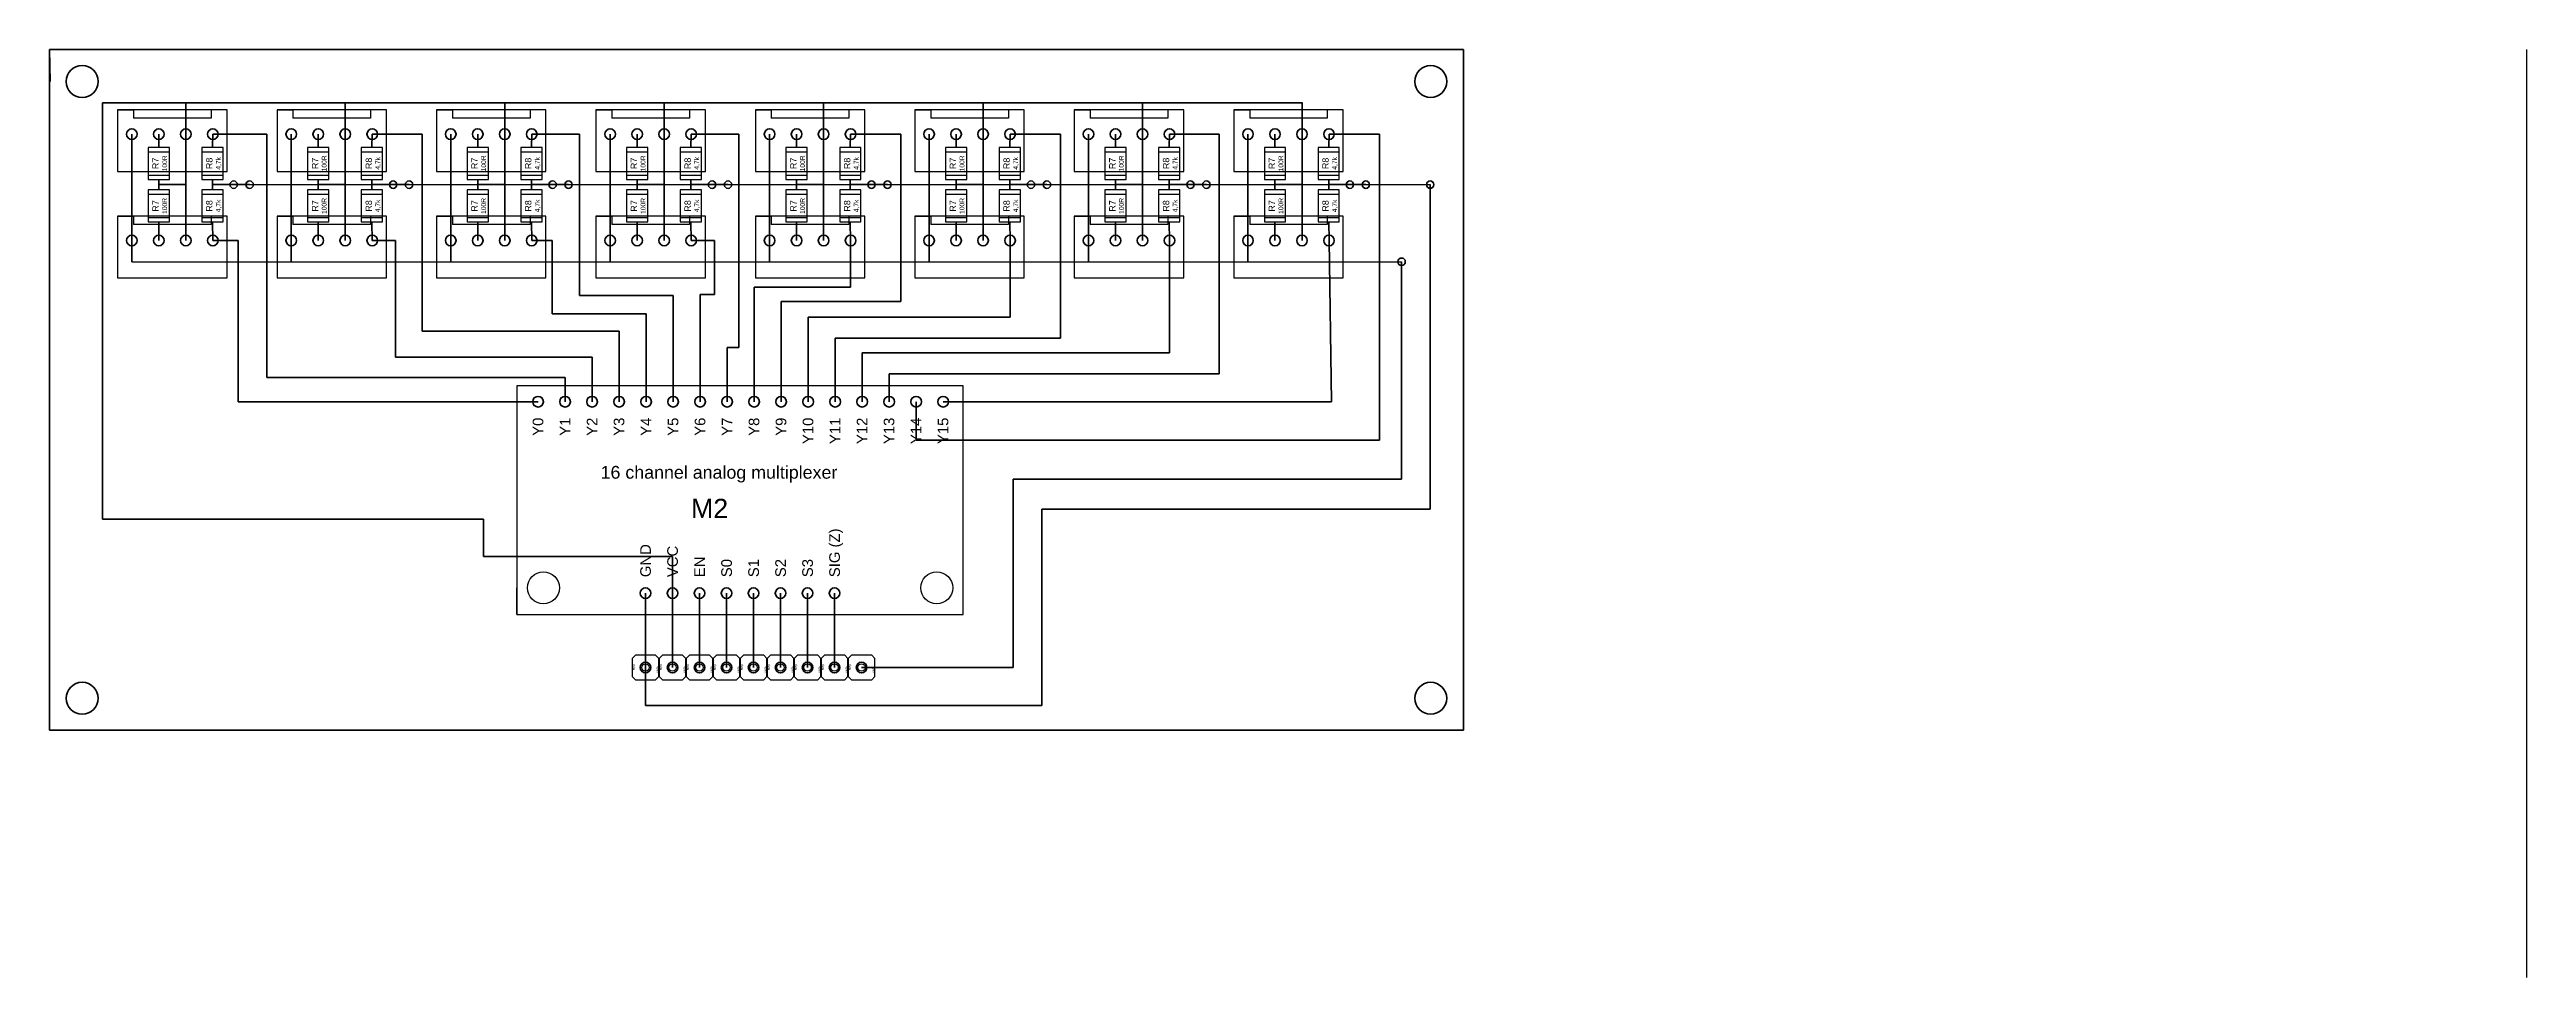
# Model space of a CAD drawing. Header units: millimetres. Extents: x -83 to 383, y 14 to 101.
# Drawn here: x -83.3 to 149.7, y 13.9 to 101.1 of the extents above; entities that cross this region are included whole.
import ezdxf
from ezdxf.enums import TextEntityAlignment as Align

# ---------------------------------------------------------------- set-up
doc = ezdxf.new("R2010")
doc.units = ezdxf.units.MM
for name, color, linetype, lineweight in [('Cesty', 90, 'Continuous', 106), ('Deska', 10, 'Continuous', 70), ('Díry', 106, 'Continuous', 35), ('Díry-šrouby', 10, 'Continuous', 70)]:
    doc.layers.add(name, color=color, linetype=linetype, lineweight=lineweight)
for name, color, linetype in [('Drátové propojky', 172, 'Continuous'), ('Díry-poznámky', 40, 'Continuous'), ('SMD součástky', 172, 'Continuous'), ('Součástky', 212, 'Continuous')]:
    doc.layers.add(name, color=color, linetype=linetype)
doc.styles.get("Standard").update_dxf_attribs({"font": 'arial.ttf'})

# ---------------------------------------------------------------- blocks, each defined once
blk = doc.blocks.new('*U152')
blk.add_circle((0, 0), 0.5)
blk = doc.blocks.new('*U153')
at = {"color": 0, "linetype": 'ByBlock', "lineweight": -2, "transparency": 16777216}
for p in [(-17.78, 0), (-15.24, 0), (-12.7, 0), (-10.16, 0), (-7.62, 0), (-5.08, 0), (-2.54, 0), (0, 0)]:
    blk.add_blockref('*U152', p, dxfattribs=at)
blk = doc.blocks.new('*U154')
blk.add_circle((0, 0), 0.5)
blk = doc.blocks.new('*U155')
at = {"color": 0, "linetype": 'ByBlock', "lineweight": -2, "transparency": 16777216}
for p in [(0, 0), (2.54, 0), (5.08, 0), (7.62, 0), (10.16, 0), (12.7, 0), (15.24, 0), (17.78, 0), (20.32, 0), (22.86, 0), (25.4, 0), (27.94, 0), (30.48, 0), (33.02, 0), (35.56, 0), (38.1, 0)]:
    blk.add_blockref('*U154', p, dxfattribs=at)
blk = doc.blocks.new('16-ch-analog-multiplexer')
for p, q in [((42, 21.5), (0, 21.5)), ((0, 21.5), (0, 0)), ((0, 21.5), (0, 20)), ((42, 0), (42, 21.5)), ((0, 0), (0, 2.5)), ((0, 0), (0, 2)), ((0, 0), (42, 0))]:
    blk.add_line(p, q)
for centre in [(2.5, 2.5), (39.5, 2.5)]:
    blk.add_circle(centre, 1.5)
for name, p in [('*U155', (2, 20)), ('*U153', (29.89, 2))]:
    blk.add_blockref(name, p)
at = {"char_height": 1, "rotation": 90}
for s, width, insert, attachment_point in [('Y0', 2.1173, (2, 18.5), 6), ('Y1', 2.1173, (4.54, 18.5), 6), ('Y2', 2.1173, (7.08, 18.5), 6), ('Y3', 2.1173, (9.62, 18.5), 6), ('Y4', 2.1173, (12.16, 18.5), 6), ('Y5', 2.1173, (14.7, 18.5), 6), ('Y6', 2.1173, (17.24, 18.5), 6), ('Y7', 2.1173, (19.78, 18.5), 6), ('Y8', 2.1173, (22.32, 18.5), 6), ('Y9', 2.1173, (24.86, 18.5), 6), ('Y10', 2.1173, (27.4, 18.5), 6), ('Y11', 2.1173, (29.94, 18.5), 6), ('Y12', 2.1173, (32.48, 18.5), 6), ('Y13', 2.1173, (35.02, 18.5), 6), ('Y14', 2.1173, (37.56, 18.5), 6), ('Y15', 2.1173, (40.1, 18.5), 6), ('SIG (Z)', 4.8487, (29.39, 3.5), 1), ('GND', 2.1173, (11.61, 3.5), 1), ('VCC', 2.1173, (14.15, 3.5), 1), ('EN', 2.1173, (16.69, 3.5), 1), ('S0', 2.1173, (19.23, 3.5), 1), ('S1', 2.1173, (21.77, 3.5), 1), ('S2', 2.1173, (24.31, 3.5), 1), ('S3', 2.1173, (26.85, 3.5), 1)]:
    blk.add_mtext_dynamic_manual_height_columns(s, width=width, gutter_width=9, heights=[0], dxfattribs=dict(at, insert=insert, attachment_point=attachment_point))
at = {"insert": (7.88, 13.96), "char_height": 1.2, "attachment_point": 1}
blk.add_mtext_dynamic_manual_height_columns('16 channel analog multiplexer', width=28.0301, gutter_width=9, heights=[0], dxfattribs=at)
blk.add_attdef('CISLO', (16.39, 9.07), '', height=1.8)
blk = doc.blocks.new('*U157')
blk.add_circle((0, 0), 0.5)
blk = doc.blocks.new('*U158')
at = {"color": 0, "linetype": 'ByBlock', "lineweight": -2, "transparency": 16777216}
for p in [(-7.62, 0), (-5.08, 0), (-2.54, 0), (0, 0)]:
    blk.add_blockref('*U157', p, dxfattribs=at)
blk = doc.blocks.new('4-pin-fan-connector')
for p, q in [((8.96, 2.3), (-1.34, 2.3)), ((-1.34, 2.3), (-1.34, -3.5)), ((-1.34, 2.3), (0.16, 2.3)), ((0.16, 2.3), (0.16, 1.5)), ((7.46, 1.5), (0.16, 1.5)), ((8.96, 2.3), (7.46, 2.3)), ((7.46, 2.3), (7.46, 1.5)), ((8.96, -3.5), (8.96, 2.3)), ((8.96, -3.5), (8.96, 0)), ((-1.34, -3.5), (8.96, -3.5))]:
    blk.add_line(p, q)
blk.add_blockref('*U158', (7.62, 0))
blk = doc.blocks.new('*U160')
at = {"layer": 'Součástky', "rotation": 180}
blk.add_blockref('4-pin-fan-connector', (3.81, -0.6), dxfattribs=at)
blk = doc.blocks.new('*U161')
at = {"layer": 'Součástky', "color": 0, "linetype": 'ByBlock', "lineweight": -2, "transparency": 16777216}
for p in [(0, 10), (15, 10), (30, 10), (45, 10), (60, 10), (75, 10), (90, 10), (105, 10), (0, 0), (15, 0), (30, 0), (45, 0), (60, 0), (75, 0), (90, 0), (105, 0)]:
    blk.add_blockref('*U160', p, dxfattribs=at)
blk = doc.blocks.new('Rezistor SMD')
for p, q in [((2.8, 1), (-0.2, 1)), ((-0.2, 1), (-0.2, -1)), ((0.2, 1), (0.2, -1)), ((2.8, 1), (2.3, 1)), ((2.8, 1), (2.4, 1)), ((2.4, 1), (2.4, -1)), ((2.8, -1), (2.8, 1)), ((-0.2, -1), (2.8, -1))]:
    blk.add_line(p, q)
for tag, height, p in [('R', 0.6, (1.3, 0)), ('VALUE', 0.45, (1.3, -0.78))]:
    blk.add_attdef(tag, text='', height=height).set_placement(p, align=Align.CENTER)
blk = doc.blocks.new('*U162')
at = {"layer": 'SMD součástky', "rotation": 90}
for p, values in [((-1.24, -1.3), {'R': 'R7', 'VALUE': '100R'}), ((3.81, -1.3), {'R': 'R8', 'VALUE': '4,7k'})]:
    blk.add_blockref('Rezistor SMD', p, dxfattribs=at).add_auto_attribs(values)
blk = doc.blocks.new('*U163')
at = {"layer": 'Součástky', "color": 0, "linetype": 'ByBlock', "lineweight": -2, "transparency": 16777216}
for p in [(0, 0), (15, 0), (30, 0), (45, 0), (60, 0), (75, 0), (90, 0), (105, 0), (0, -4), (15, -4), (30, -4), (45, -4), (60, -4), (75, -4), (90, -4), (105, -4)]:
    blk.add_blockref('*U162', p, dxfattribs=at)
blk = doc.blocks.new('*U164')
at = {"layer": 'Cesty'}
for p, q in [((1.27, 5), (1.27, -5)), ((-1.27, 0.26), (1.27, 0.26))]:
    blk.add_line(p, q, dxfattribs=at)
blk = doc.blocks.new('*U165')
at = {"layer": 'Cesty', "color": 0, "linetype": 'ByBlock', "lineweight": -2, "transparency": 16777216}
for p in [(0, 0), (15, 0), (30, 0), (45, 0), (60, 0), (75, 0), (90, 0), (105, 0)]:
    blk.add_blockref('*U164', p, dxfattribs=at)
blk = doc.blocks.new('*U166')
at = {"layer": 'Cesty'}
for p, q in [((-3.81, -5), (-3.81, 5)), ((-1.27, 3.76), (-1.27, 5)), ((3.78, 3.76), (3.81, 5)), ((-1.27, -3.24), (-1.27, -5)), ((3.78, -3.24), (3.81, -5))]:
    blk.add_line(p, q, dxfattribs=at)
blk = doc.blocks.new('*U167')
at = {"layer": 'Cesty', "color": 0, "linetype": 'ByBlock', "lineweight": -2, "transparency": 16777216}
for p in [(0, 0), (15, 0), (30, 0), (45, 0), (60, 0), (75, 0), (90, 0), (105, 0)]:
    blk.add_blockref('*U166', p, dxfattribs=at)
blk = doc.blocks.new('*U168')
at = {"layer": 'Cesty'}
for p, q in [((-1.925, 0), (0.075, 0)), ((0.075, 0), (1.575, 0))]:
    blk.add_line(p, q, dxfattribs=at)
at = {"layer": 'Díry'}
for centre in [(0.075, 0), (1.575, 0)]:
    blk.add_circle(centre, 0.35, dxfattribs=at)
blk = doc.blocks.new('*U169')
at = {"layer": 'Díry', "color": 0, "linetype": 'ByBlock', "lineweight": -2, "transparency": 16777216}
for p in [(0, 0), (15, 0), (30, 0), (45, 0), (60, 0), (75, 0), (90, 0), (105, 0)]:
    blk.add_blockref('*U168', p, dxfattribs=at)
blk = doc.blocks.new('*U170')
at = {"layer": 'Drátové propojky'}
blk.add_line((-6.75, 0), (6.75, 0), dxfattribs=at)
blk = doc.blocks.new('*U171')
at = {"layer": 'Drátové propojky', "color": 0, "linetype": 'ByBlock', "lineweight": -2, "transparency": 16777216}
for p in [(0, 0), (15, 0), (30, 0), (45, 0), (60, 0), (75, 0), (90, 0)]:
    blk.add_blockref('*U170', p, dxfattribs=at)
blk = doc.blocks.new('*U172')
at = {"layer": 'Cesty'}
blk.add_line((0, -1.48), (0, 1.48), dxfattribs=at)
blk = doc.blocks.new('*U173')
at = {"layer": 'Cesty', "color": 0, "linetype": 'ByBlock', "lineweight": -2, "transparency": 16777216}
for p in [(0, 0), (15, 0), (30, 0), (45, 0), (60, 0), (75, 0), (90, 0), (105, 0)]:
    blk.add_blockref('*U172', p, dxfattribs=at)
blk = doc.blocks.new('*U174')
at = {"layer": 'Cesty'}
blk.add_line((0, 1), (0, -1), dxfattribs=at)
blk = doc.blocks.new('*U175')
at = {"layer": 'Cesty', "color": 0, "linetype": 'ByBlock', "lineweight": -2, "transparency": 16777216}
for p in [(0, 0), (15, 0), (30, 0), (45, 0), (60, 0), (75, 0), (90, 0), (105, 0)]:
    blk.add_blockref('*U174', p, dxfattribs=at)
blk = doc.blocks.new('Oboustraný kolík přímý (1pin)')
for p, q in [((-2.5, -0.3), (-2.2, 0)), ((-0.3, 0), (-2.2, 0)), ((-0.3, 0), (0, -0.3)), ((-2.5, -0.3), (-2.5, -2)), ((-2.5, -2), (-2.2, -2.3)), ((-2.2, -2.3), (-0.3, -2.3)), ((0, -2), (-0.3, -2.3)), ((0, -2), (0, -0.3))]:
    blk.add_line(p, q)
blk.add_circle((-1.25, -1.15), 0.35)
at = {"char_height": 0.2, "attachment_point": 1}
for insert, rotation in [((-2.24, -0.84), 270), ((-0.24, -1.61), 90)]:
    blk.add_mtext_dynamic_manual_height_columns('řada', width=0.3606, gutter_width=12.5, heights=[0], dxfattribs=dict(at, insert=insert, rotation=rotation))
blk = doc.blocks.new('Oboustraný kolík přímý')
at = {"layer": 'Součástky'}
blk.add_blockref('Oboustraný kolík přímý (1pin)', (0, 0), dxfattribs=at)
blk = doc.blocks.new('*U190')
at = {"layer": 'Cesty'}
blk.add_blockref('Oboustraný kolík přímý', (1.25, 1.15), dxfattribs=at)
blk = doc.blocks.new('*U191')
at = {"layer": 'Cesty', "color": 0, "linetype": 'ByBlock', "lineweight": -2, "transparency": 16777216}
for p in [(0, 0), (2.54, 0), (5.08, 0), (7.62, 0), (10.16, 0), (12.7, 0), (15.24, 0), (17.78, 0), (20.32, 0)]:
    blk.add_blockref('*U190', p, dxfattribs=at)
blk = doc.blocks.new('*U331')
at = {"layer": 'Díry'}
blk.add_circle((0, 0), 0.5, dxfattribs=at)
blk = doc.blocks.new('*U332')
at = {"layer": 'Díry', "color": 0, "linetype": 'ByBlock', "lineweight": -2, "transparency": 16777216}
for p in [(0, 0), (2.54, 0), (5.08, 0), (7.62, 0), (0, -10), (2.54, -10), (5.08, -10), (7.62, -10)]:
    blk.add_blockref('*U331', p, dxfattribs=at)
blk = doc.blocks.new('*U329')
at = {"layer": 'Díry'}
blk.add_blockref('*U332', (0, 0), dxfattribs=at)
blk = doc.blocks.new('*U330')
at = {"layer": 'Díry', "color": 0, "linetype": 'ByBlock', "lineweight": -2, "transparency": 16777216}
for p in [(0, 0), (15, 0), (30, 0), (45, 0), (60, 0), (75, 0), (90, 0), (105, 0)]:
    blk.add_blockref('*U329', p, dxfattribs=at)

msp = doc.modelspace()

# ---------------------------------------------------------------- linework, layer by layer
at = {"layer": 'Cesty'}
for p, q in [((-70.48, 96.12), (-78.3, 96.12)), ((-78.3, 96.12), (-78.3, 56.97)), ((-70.48, 96.12), (34.52, 96.12)), ((-67.94, 93.17), (-62.85, 93.17)), ((-62.85, 93.17), (-62.85, 70.29)), ((-52.94, 93.17), (-48.23, 93.17)), ((-48.23, 93.17), (-48.23, 74.63)), ((-37.94, 93.17), (-33.45, 93.17)), ((-33.45, 93.17), (-33.45, 77.99)), ((-22.94, 93.17), (-18.45, 93.17)), ((-18.45, 93.17), (-18.45, 73.11)), ((-7.94, 93.17), (-3.22, 93.17)), ((-3.22, 93.17), (-3.22, 77.42)), ((7.06, 93.17), (11.8, 93.17)), ((11.8, 93.17), (11.8, 73.98)), ((22.06, 93.17), (26.74, 93.17)), ((26.74, 93.17), (26.74, 70.63)), ((41.81, 93.17), (37.06, 93.17)), ((41.81, 93.17), (41.81, 64.39)), ((-73.02, 87.92), (-73.02, 88.92)), ((-67.97, 87.92), (-67.97, 88.92)), ((-58.02, 87.92), (-58.02, 88.92)), ((-52.97, 87.92), (-52.97, 88.92)), ((-43.02, 87.92), (-43.02, 88.92)), ((-37.97, 87.92), (-37.97, 88.92)), ((-28.02, 87.92), (-28.02, 88.92)), ((-22.97, 87.92), (-22.97, 88.92)), ((-13.02, 87.92), (-13.02, 88.92)), ((-7.97, 87.92), (-7.97, 88.92)), ((1.98, 87.92), (1.98, 88.92)), ((7.03, 87.92), (7.03, 88.92)), ((16.98, 87.92), (16.98, 88.92)), ((22.03, 87.92), (22.03, 88.92)), ((31.98, 87.92), (31.98, 88.92)), ((37.03, 87.92), (37.03, 88.92)), ((46.58, 88.42), (46.58, 57.91)), ((-67.94, 83.17), (-65.55, 83.17)), ((-65.55, 83.17), (-65.55, 68.01)), ((-52.94, 83.17), (-50.75, 83.17)), ((-50.75, 83.17), (-50.75, 72.19)), ((-37.94, 83.17), (-36.02, 83.17)), ((-36.02, 83.17), (-36.02, 76.28)), ((-22.94, 83.17), (-20.73, 83.17)), ((-20.73, 83.17), (-20.73, 78.1)), ((-7.94, 83.17), (-7.94, 78.78)), ((7.06, 83.17), (7.06, 75.97)), ((22.06, 83.17), (22.06, 72.61)), ((37.3, 68.01), (37.06, 83.17)), ((43.89, 76.23), (43.89, 81.17)), ((-33.45, 77.99), (-24.64, 77.99)), ((-24.64, 77.99), (-24.64, 68.01)), ((-20.73, 78.1), (-22.1, 78.1)), ((-22.1, 78.1), (-22.1, 68.01)), ((-7.94, 78.78), (-17.02, 78.78)), ((-17.02, 78.78), (-17.02, 68.01)), ((-3.22, 77.42), (-14.48, 77.42)), ((-14.48, 77.42), (-14.48, 68.01)), ((-48.23, 74.63), (-29.72, 74.63)), ((-36.02, 76.28), (-27.18, 76.28)), ((-29.72, 74.63), (-29.72, 68.01)), ((-27.18, 76.28), (-27.18, 68.01)), ((7.06, 75.97), (-11.94, 75.97)), ((-11.94, 75.97), (-11.94, 68.01)), ((43.89, 76.23), (43.89, 60.73)), ((-18.45, 73.11), (-19.56, 73.11)), ((-19.56, 73.11), (-19.56, 68.01)), ((11.8, 73.98), (-9.4, 73.98)), ((-9.4, 73.98), (-9.4, 68.01)), ((22.06, 72.61), (-6.86, 72.61)), ((-6.86, 72.61), (-6.86, 68.01)), ((-62.85, 70.29), (-34.8, 70.29)), ((-50.75, 72.19), (-32.26, 72.19)), ((-34.8, 70.29), (-34.8, 68.01)), ((-32.26, 72.19), (-32.26, 68.01)), ((26.74, 70.63), (-4.32, 70.63)), ((-4.32, 70.63), (-4.32, 68.01)), ((-65.55, 68.01), (-37.34, 68.01)), ((-1.78, 68.01), (-1.78, 64.39)), ((0.76, 68.01), (37.3, 68.01)), ((-1.78, 64.39), (41.05, 64.39)), ((41.81, 64.39), (41.05, 64.39)), ((43.89, 60.73), (7.35, 60.73)), ((7.35, 60.73), (7.35, 43.01)), ((-78.3, 56.97), (-42.47, 56.97)), ((-42.47, 56.97), (-42.47, 53.44)), ((46.58, 57.91), (10.04, 57.91)), ((10.04, 57.91), (10.04, 39.45)), ((-42.47, 53.44), (-24.69, 53.44)), ((-24.69, 53.44), (-24.69, 50.01)), ((-27.23, 50.01), (-27.23, 43.01)), ((-24.69, 50.01), (-24.69, 43.01)), ((-22.15, 50.01), (-22.15, 43.01)), ((-19.61, 50.01), (-19.61, 43.01)), ((-17.07, 50.01), (-17.07, 43.01)), ((-14.53, 50.01), (-14.53, 43.01)), ((-11.99, 50.01), (-11.99, 43.01)), ((-9.45, 50.01), (-9.45, 43.01)), ((-27.23, 39.45), (-27.23, 43.01)), ((-6.91, 43.01), (7.35, 43.01)), ((10.04, 39.45), (-27.23, 39.45))]:
    msp.add_line(p, q, dxfattribs=at)
at = {"layer": 'Deska'}
for p, q in [((-83.3, 96.12), (-83.3, 101.12)), ((-83.3, 101.12), (49.7, 101.12)), ((-83.3, 37.12), (-83.3, 101.12)), ((49.7, 101.12), (49.7, 37.12)), ((49.7, 37.12), (-83.3, 37.12))]:
    msp.add_line(p, q, dxfattribs=at)
at = {"layer": 'Drátové propojky'}
for p, q in [((40.53, 88.42), (46.58, 88.42)), ((-75.56, 81.17), (29.44, 81.17)), ((29.44, 81.17), (43.89, 81.17))]:
    msp.add_line(p, q, dxfattribs=at)
at = {"layer": 'Díry'}
for centre, radius in [((46.58, 88.42), 0.35), ((43.89, 81.17), 0.35), ((-37.34, 68.01), 0.5), ((-34.8, 68.01), 0.5), ((-32.26, 68.01), 0.5), ((-29.72, 68.01), 0.5), ((-27.18, 68.01), 0.5), ((-24.64, 68.01), 0.5), ((-22.1, 68.01), 0.5), ((-19.56, 68.01), 0.5), ((-17.02, 68.01), 0.5), ((-14.48, 68.01), 0.5), ((-11.94, 68.01), 0.5), ((-9.4, 68.01), 0.5), ((-6.86, 68.01), 0.5), ((-4.32, 68.01), 0.5), ((-1.78, 68.01), 0.5), ((0.76, 68.01), 0.5), ((-27.23, 50.01), 0.5), ((-24.69, 50.01), 0.5), ((-22.15, 50.01), 0.5), ((-19.61, 50.01), 0.5), ((-17.07, 50.01), 0.5), ((-14.53, 50.01), 0.5), ((-11.99, 50.01), 0.5), ((-9.45, 50.01), 0.5), ((-27.23, 43.01), 0.5), ((-24.69, 43.01), 0.5), ((-22.15, 43.01), 0.5), ((-19.61, 43.01), 0.5), ((-17.07, 43.01), 0.5), ((-14.53, 43.01), 0.5), ((-11.99, 43.01), 0.5), ((-9.45, 43.01), 0.5), ((-6.91, 43.01), 0.5)]:
    msp.add_circle(centre, radius, dxfattribs=at)
at = {"layer": 'Díry-poznámky'}
msp.add_line((149.7, 101.12), (149.7, 13.87), dxfattribs=at)
for centre in [(-36.84, 50.51), (0.16, 50.51)]:
    msp.add_circle(centre, 1.5, dxfattribs=at)
at = {"layer": 'Díry-šrouby'}
msp.add_line((-83.3, 101.12), (-83.23, 98.12), dxfattribs=at)
for centre in [(-80.23, 98.12), (46.63, 98.12), (-80.23, 40.12), (46.63, 40.12)]:
    msp.add_circle(centre, 1.5, dxfattribs=at)

# ---------------------------------------------------------------- block references
at = {"layer": 'Cesty'}
for name, p in [('*U173', (-70.48, 94.65)), ('*U167', (-71.75, 88.17)), ('*U165', (-71.75, 88.17)), ('*U175', (-75.56, 82.17)), ('*U191', (-27.23, 43.01))]:
    msp.add_blockref(name, p, dxfattribs=at)
at = {"layer": 'Drátové propojky'}
msp.add_blockref('*U171', (-57.72, 88.42), dxfattribs=at)
at = {"layer": 'Díry'}
for name, p in [('*U330', (-75.56, 93.17)), ('*U169', (-66.05, 88.42))]:
    msp.add_blockref(name, p, dxfattribs=at)
at = {"layer": 'Součástky', "rotation": 180}
msp.add_blockref('*U161', (33.25, 92.57), dxfattribs=at)
at = {"layer": 'Součástky'}
msp.add_blockref('*U163', (-71.78, 90.42), dxfattribs=at)
msp.add_blockref('16-ch-analog-multiplexer', (-39.34, 48.01), dxfattribs=at).add_auto_attribs({'CISLO': 'M2'})

doc.saveas('drawing.dxf')
